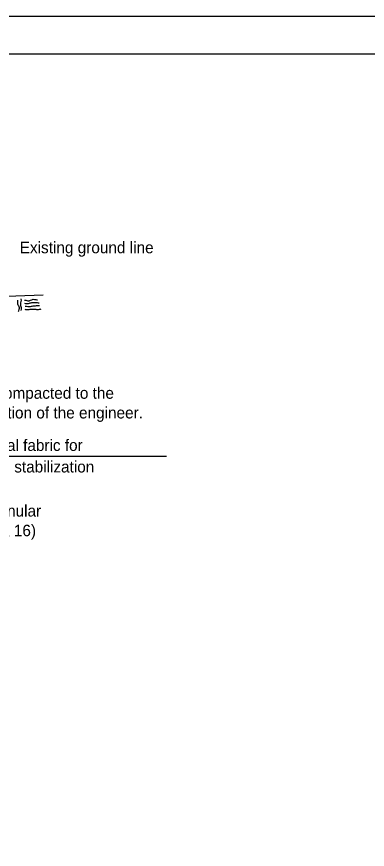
# Model space of a CAD drawing. Extents: x 0 to 2.83, y 0 to 1.83.
# Drawn here: x 1.291 to 1.683, y 0.903 to 1.833 of the extents above; entities that cross this region are included whole.
import ezdxf

# ---------------------------------------------------------------- set-up
doc = ezdxf.new("R2010")
doc.units = 0
for name, color, linetype in [('RD_Pr_Roadway_Notes', 7, 'Continuous'), ('SH_General_Details', 7, 'Continuous'), ('SH_Printer_Plotting_Border', 7, 'Continuous')]:
    doc.layers.add(name, color=color, linetype=linetype)

msp = doc.modelspace()

# ---------------------------------------------------------------- linework, layer by layer
at = {"layer": 'RD_Pr_Roadway_Notes'}
msp.add_lwpolyline([(1.45826, 1.34174), (1.18914, 1.34174), (1.05788, 1.48459)], dxfattribs=at)
at = {"layer": 'SH_General_Details'}
for p, q in [((2.83333, 1.83333), (-0.00001, 1.83333)), ((1.09969, 1.51485), (1.32057, 1.52256))]:
    msp.add_line(p, q, dxfattribs=at)
msp.add_lwpolyline([(0.16666, 1.79167), (2.79166, 1.79167), (2.79166, 0.04167), (0.16666, 0.04167)], close=True, dxfattribs=at)
for points in [[(1.29581, 1.50499), (1.29608, 1.50824), (1.29581, 1.50905), (1.29554, 1.51365), (1.29608, 1.51636), (1.29581, 1.51799)], [(1.2996, 1.51663), (1.30095, 1.51663), (1.30339, 1.51582), (1.30935, 1.51745), (1.31233, 1.51717), (1.31422, 1.5169)], [(1.29175, 1.51663), (1.29175, 1.51338), (1.29229, 1.51122), (1.29337, 1.50959), (1.29283, 1.50472), (1.29256, 1.5039)], [(1.2996, 1.51311), (1.3042, 1.51284), (1.30772, 1.51393), (1.31179, 1.51393), (1.31585, 1.51365)], [(1.30041, 1.50986), (1.30637, 1.50959), (1.30827, 1.50986), (1.31287, 1.5104), (1.31639, 1.51067)], [(1.29987, 1.50634), (1.30366, 1.50607), (1.30799, 1.50661), (1.31206, 1.50634), (1.31639, 1.50634), (1.31828, 1.50688)]]:
    msp.add_spline(points, degree=3, dxfattribs=at)
at = {"layer": 'SH_Printer_Plotting_Border'}
msp.add_lwpolyline([(-0.00001, 0), (2.83333, 0), (2.83333, 1.83333), (-0.00001, 1.83333)], close=True, dxfattribs=at)

# ---------------------------------------------------------------- texts
at = {"layer": 'RD_Pr_Roadway_Notes'}
for s, height, p in [('Existing ground line', 0.0128333, (1.29421, 1.56895)), ('Earth compacted to the', 0.0128333, (1.22218, 1.40634)), ('satisfaction of the engineer.', 0.0128333, (1.22218, 1.38434)), ('Geotechnical fabric for', 0.012804, (1.19334, 1.34805)), ('ground stabilization', 0.012804, (1.23005, 1.32396)), ('Porous granular', 0.0128333, (1.19611, 1.27472)), ('backfill (CA 16)', 0.0128333, (1.19611, 1.25272))]:
    msp.add_text(s, height=height, dxfattribs=at).set_placement(p)

doc.saveas('drawing.dxf')
